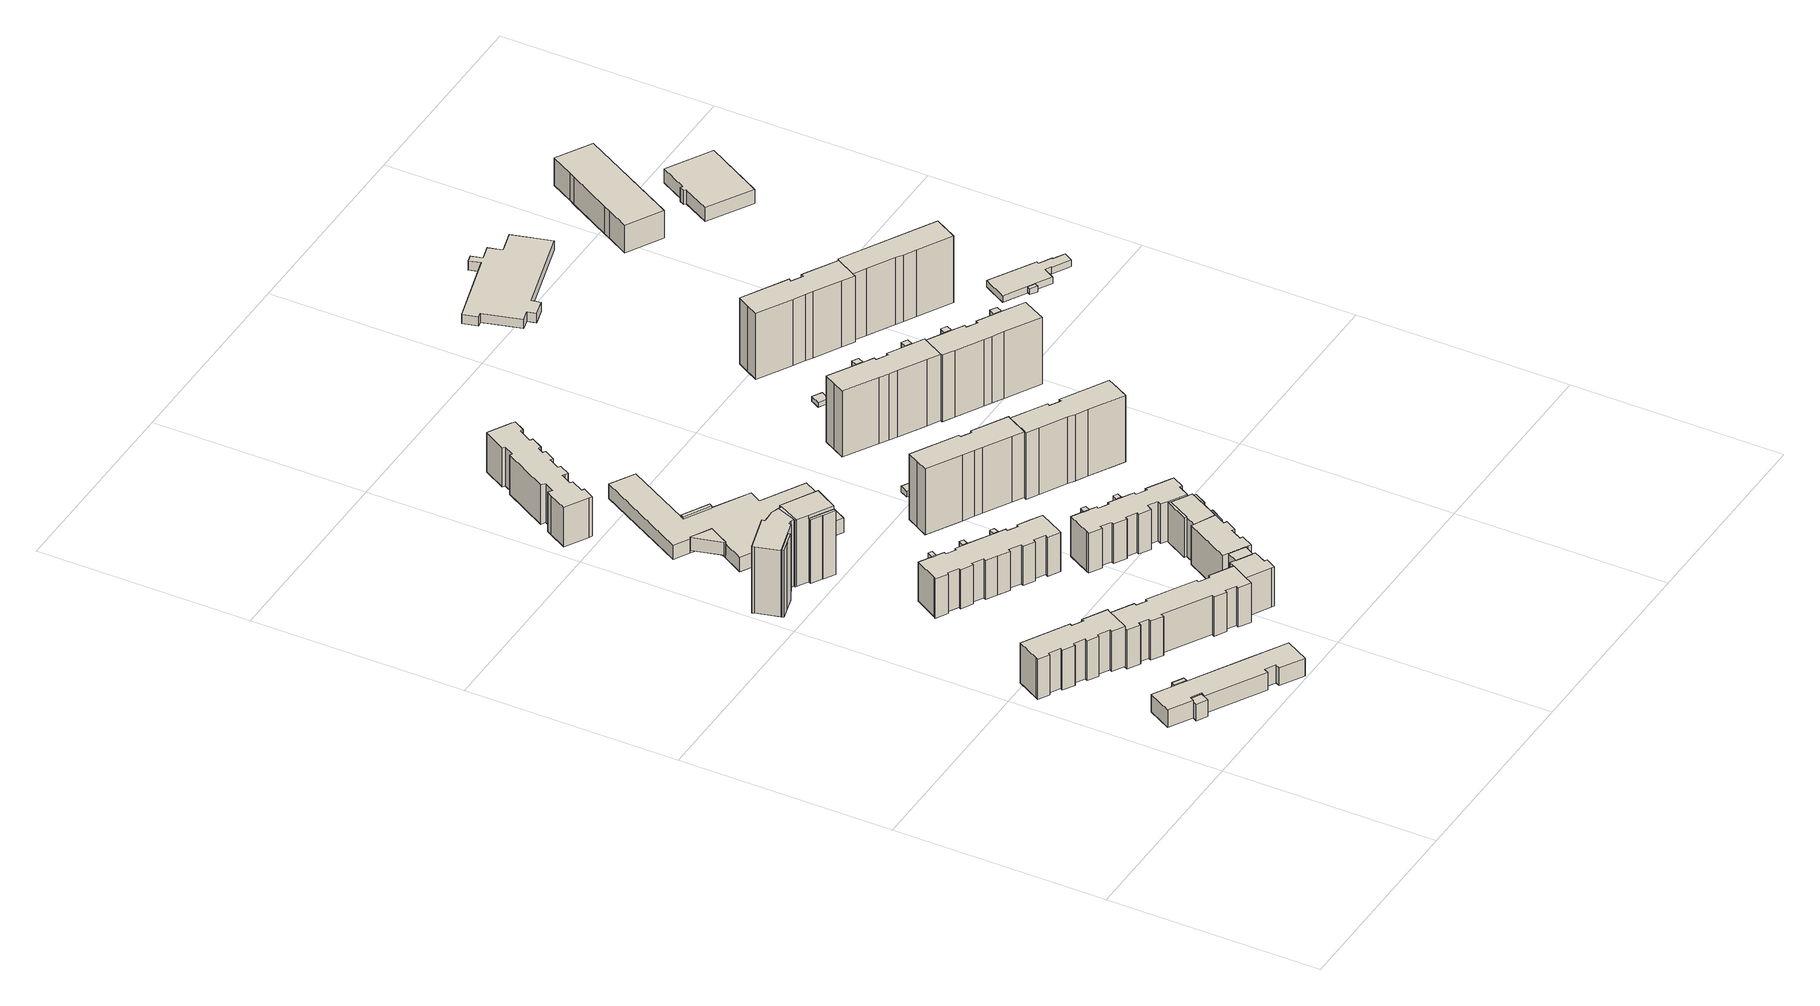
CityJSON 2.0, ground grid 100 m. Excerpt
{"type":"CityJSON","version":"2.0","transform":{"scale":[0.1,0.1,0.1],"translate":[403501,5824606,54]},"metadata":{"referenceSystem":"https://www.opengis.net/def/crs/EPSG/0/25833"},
"CityObjects":{
"building1":{"type":"Building","attributes":{"Gemeindeschluessel":"11000010","BezugspunktDach":"2200","function":"51009_1610","measuredHeight":8.51,"storeysAboveGround":0},"address":[{"country":"Germany","locality":"Berlin"}],"geometry":[{"type":"Solid","lod":"1","boundaries":[[[[0,1,2,3,4,5]],[[6,7,8,9,10,11]],[[6,11,5,4]],[[7,6,4,3]],[[8,7,3,2]],[[9,8,2,1]],[[10,9,1,0]],[[11,10,0,5]]]]}]},
"building2":{"type":"Building","attributes":{"Gemeindeschluessel":"11000010","BezugspunktDach":"2200","function":"51009_1610","measuredHeight":8.28,"storeysAboveGround":0},"address":[{"country":"Germany","locality":"Berlin"}],"geometry":[{"type":"Solid","lod":"1","boundaries":[[[[12,13,14,15]],[[16,17,18,19]],[[16,19,15,14]],[[17,16,14,13]],[[18,17,13,12]],[[19,18,12,15]]]]}]},
"building3":{"type":"Building","attributes":{"Gemeindeschluessel":"11000010","BezugspunktDach":"2200","function":"31001_1010","measuredHeight":20.49,"storeysAboveGround":6},"address":[{"country":"Germany","locality":"Berlin","thoroughfareNumber":"48, 50, 52","thoroughfareName":"Belziger Ring"}],"geometry":[{"type":"Solid","lod":"1","boundaries":[[[[20,21,22,23,24,25,26,27,28,29,30,31,32,33,34,35,36,37,38,39,40,41,42]],[[43,44,45,46,47,48,49,50,51,52,53,54,55,56,57,58,59,60,61,62,63,64,65]],[[43,65,42,41]],[[44,43,41,40]],[[45,44,40,39]],[[46,45,39,38]],[[47,46,38,37]],[[48,47,37,36]],[[49,48,36,35]],[[50,49,35,34]],[[51,50,34,33]],[[52,51,33,32]],[[53,52,32,31]],[[54,53,31,30]],[[55,54,30,29]],[[56,55,29,28]],[[57,56,28,27]],[[58,57,27,26]],[[59,58,26,25]],[[60,59,25,24]],[[61,60,24,23]],[[62,61,23,22]],[[63,62,22,21]],[[64,63,21,20]],[[65,64,20,42]]]]}]},
"building4":{"type":"Building","attributes":{"Gemeindeschluessel":"11000010","function":"31001_3065"},"address":[{"country":"Germany","locality":"Berlin","thoroughfareNumber":"55, 57","thoroughfareName":"Belziger Ring"}],"children":["building4-1","building4-2","building4-3"]},
"building4-1":{"type":"BuildingPart","attributes":{"BezugspunktDach":"2200","measuredHeight":9,"storeysAboveGround":3},"parents":["building4"],"geometry":[{"type":"MultiSurface","lod":"1","boundaries":[[[66,67,68,69,70,71,72,73,74,75,76,77,78,79,80,81]],[[82,83,84,85,86,87,88,89,90,91,92,9,8,7,6,93]],[[82,93,81,80]],[[83,82,80,79]],[[94,95,96,79,78]],[[84,83,97,98,99]],[[85,84,78,77]],[[100,101,77,76]],[[86,85,102,103]],[[87,86,76,75]],[[88,87,75,74]],[[89,88,74,73]],[[90,89,73,72]],[[91,90,72,71]],[[92,91,71,70]],[[9,92,70,69]],[[8,9,69,68]],[[7,8,68,67]],[[6,7,67,66]],[[93,6,66,81]],[[99,98,97,96,95,94]],[[103,102,101,100]]]}]},
"building4-2":{"type":"BuildingPart","attributes":{"BezugspunktDach":"2200","measuredHeight":2.96,"storeysAboveGround":3},"parents":["building4"],"geometry":[{"type":"Solid","lod":"1","boundaries":[[[[94,104,105,106,107,95]],[[19,18,17,108,98,97]],[[19,97,95,107]],[[18,19,107,106]],[[17,18,106,105]],[[108,17,105,104]],[[98,108,104,94]],[[98,94,95,97]]]]}]},
"building4-3":{"type":"BuildingPart","attributes":{"BezugspunktDach":"2200","measuredHeight":3.11,"storeysAboveGround":3},"parents":["building4"],"geometry":[{"type":"Solid","lod":"1","boundaries":[[[[100,109,110,101]],[[111,112,103,102]],[[111,102,101,110]],[[112,111,110,109]],[[103,112,109,100]],[[103,100,101,102]]]]}]},
"building5":{"type":"Building","attributes":{"Gemeindeschluessel":"11000010","BezugspunktDach":"2200","function":"31001_2000","measuredHeight":3.3,"storeysAboveGround":1},"address":[{"country":"Germany","locality":"Berlin","thoroughfareNumber":"57 (1)","thoroughfareName":"Belziger Ring"}],"geometry":[{"type":"Solid","lod":"1","boundaries":[[[[113,114,115,116]],[[117,118,119,120]],[[117,120,116,115]],[[118,117,115,114]],[[119,118,114,113]],[[120,119,113,116]]]]}]},
"building6":{"type":"Building","attributes":{"Gemeindeschluessel":"11000010","BezugspunktDach":"2200","function":"51009_1610","measuredHeight":3.19,"storeysAboveGround":0},"address":[{"country":"Germany","locality":"Berlin"}],"geometry":[{"type":"Solid","lod":"1","boundaries":[[[[109,121,122,110]],[[123,124,125,126]],[[123,126,110,122]],[[124,123,122,121]],[[125,124,121,109]],[[126,125,109,110]]]]}]},
"building7":{"type":"Building","attributes":{"Gemeindeschluessel":"11000010","BezugspunktDach":"2200","function":"31001_1010","measuredHeight":20.15,"storeysAboveGround":6},"address":[{"country":"Germany","locality":"Berlin","thoroughfareNumber":"54, 56, 58, 60","thoroughfareName":"Belziger Ring"}],"geometry":[{"type":"Solid","lod":"1","boundaries":[[[[127,128,129,130,131,132,133,134,135,136,137,138,139,140,141,142,143,144,145,146,147,148,149,150,151,152,153,154]],[[155,156,157,158,159,160,161,162,163,164,165,166,167,168,169,170,171,172,173,174,175,176,177,178,179,180,181,182]],[[155,182,154,153]],[[156,155,153,152]],[[157,156,152,151]],[[158,157,151,150]],[[159,158,150,149]],[[160,159,149,148]],[[161,160,148,147]],[[162,161,147,146]],[[163,162,146,145]],[[164,163,145,144]],[[165,164,144,143]],[[166,165,143,142]],[[167,166,142,141]],[[168,167,141,140]],[[169,168,140,139]],[[170,169,139,138]],[[171,170,138,137]],[[172,171,137,136]],[[173,172,136,135]],[[174,173,135,134]],[[175,174,134,133]],[[176,175,133,132]],[[177,176,132,131]],[[178,177,131,130]],[[179,178,130,129]],[[180,179,129,128]],[[181,180,128,127]],[[182,181,127,154]]]]}]},
"building8":{"type":"Building","attributes":{"Gemeindeschluessel":"11000010","function":"31001_1010"},"address":[{"country":"Germany","locality":"Berlin","thoroughfareNumber":"11, 9","thoroughfareName":"Belziger Ring"}],"children":["building8-1","building8-2","building8-3","building8-4","building8-5"]},
"building8-1":{"type":"BuildingPart","attributes":{"BezugspunktDach":"2200","measuredHeight":34.2,"storeysAboveGround":11},"parents":["building8"],"geometry":[{"type":"Solid","lod":"1","boundaries":[[[[183,184,185,186,187,188,189,190,191,192,193,194]],[[195,196,197,198,199,200,201,202,203,204,205,206]],[[195,206,194,193]],[[196,195,193,192]],[[197,196,192,191]],[[198,197,191,190]],[[200,199,189,188]],[[201,200,188,187]],[[202,201,187,186]],[[203,202,186,185]],[[205,204,184,183]],[[206,205,183,194]],[[199,198,190,189]],[[203,185,184,204]]]]}]},
"building8-2":{"type":"BuildingPart","attributes":{"BezugspunktDach":"2200","measuredHeight":34.23,"storeysAboveGround":11},"parents":["building8"],"geometry":[{"type":"MultiSurface","lod":"1","boundaries":[[[207,208,190,189,209]],[[199,198,210,211,212]],[[199,212,209,189]],[[189,199,189,190]],[[210,198,190,208]],[[212,211,207,209]],[[198,199,189,190]],[[213,211,210,208,207]]]}]},
"building8-3":{"type":"BuildingPart","attributes":{"BezugspunktDach":"2200","measuredHeight":34.23,"storeysAboveGround":11},"parents":["building8"],"geometry":[{"type":"MultiSurface","lod":"1","boundaries":[[[214,215,216,217,208,207]],[[210,218,219,220,221,211]],[[218,210,208,217]],[[219,218,217,216]],[[220,219,216,215]],[[222,223,224,215,214]],[[211,221,214,207]],[[207,208,210,211]],[[225,221,226,223,222]],[[220,224,223,226]]]}]},
"building8-4":{"type":"BuildingPart","attributes":{"BezugspunktDach":"2200","measuredHeight":34.35,"storeysAboveGround":11},"parents":["building8"],"geometry":[{"type":"Solid","lod":"1","boundaries":[[[[227,228,229,224,223,222,230]],[[221,226,220,231,232,233,234]],[[221,234,230,222]],[[231,220,224,229]],[[232,231,229,228]],[[233,232,228,227]],[[234,233,227,230]],[[226,221,222,223]],[[220,226,223,224]]]]}]},
"building8-5":{"type":"BuildingPart","attributes":{"BezugspunktDach":"2200","measuredHeight":34.2,"storeysAboveGround":11},"parents":["building8"],"geometry":[{"type":"Solid","lod":"1","boundaries":[[[[235,236,237,185,184]],[[203,238,239,240,204]],[[238,203,185,237]],[[239,238,237,236]],[[240,239,236,235]],[[204,240,235,184]],[[204,184,185,203]]]]}]},
"building9":{"type":"Building","attributes":{"Gemeindeschluessel":"11000010","BezugspunktDach":"2200","function":"51009_1610","measuredHeight":20.18,"storeysAboveGround":0},"address":[{"country":"Germany","locality":"Berlin"}],"geometry":[{"type":"Solid","lod":"1","boundaries":[[[[241,242,243,244]],[[245,246,247,248]],[[245,248,244,243]],[[246,245,243,242]],[[247,246,242,241]],[[248,247,241,244]]]]}]},
"building10":{"type":"Building","attributes":{"Gemeindeschluessel":"11000010","BezugspunktDach":"2200","function":"31001_1010","measuredHeight":20.18,"storeysAboveGround":6},"address":[{"country":"Germany","locality":"Berlin","thoroughfareNumber":"10, 12, 14, 8","thoroughfareName":"Belziger Ring"}],"geometry":[{"type":"Solid","lod":"1","boundaries":[[[[249,250,251,252,253,254,255,256,257,258,259,260,261,262,263,264,265,266,267,268,269,270,271,272,273,274,275,276,277,278,279,280,281,282,283,284,285,286,287]],[[288,289,290,291,292,293,294,295,296,297,298,299,300,301,302,303,304,305,306,307,308,309,310,311,312,313,314,315,316,317,318,319,320,321,322,323,324,325,326]],[[288,326,287,286]],[[289,288,286,285]],[[290,289,285,284]],[[291,290,284,283]],[[292,291,283,282]],[[293,292,282,281]],[[294,293,281,280]],[[295,294,280,279]],[[296,295,279,278]],[[297,296,278,277]],[[298,297,277,276]],[[299,298,276,275]],[[300,299,275,274]],[[301,300,274,273]],[[302,301,273,272]],[[303,302,272,271]],[[304,303,271,270]],[[305,304,270,269]],[[306,305,269,268]],[[307,306,268,267]],[[308,307,267,266]],[[309,308,266,265]],[[310,309,265,264]],[[311,310,264,263]],[[312,311,263,262]],[[313,312,262,261]],[[314,313,261,260]],[[315,314,260,259]],[[316,315,259,258]],[[317,316,258,257]],[[318,317,257,256]],[[319,318,256,255]],[[320,319,255,254]],[[321,320,254,253]],[[322,321,253,252]],[[323,322,252,251]],[[324,323,251,250]],[[325,324,250,249]],[[326,325,249,287]]]]}]},
"building11":{"type":"Building","attributes":{"Gemeindeschluessel":"11000010","BezugspunktDach":"2200","function":"51009_1610","measuredHeight":20.39,"storeysAboveGround":0},"address":[{"country":"Germany","locality":"Berlin"}],"geometry":[{"type":"Solid","lod":"1","boundaries":[[[[327,328,329,330]],[[331,332,297,296]],[[331,296,330,329]],[[332,331,329,328]],[[297,332,328,327]],[[296,297,327,330]]]]}]},
"building12":{"type":"Building","attributes":{"Gemeindeschluessel":"11000010","BezugspunktDach":"2200","function":"51009_1610","measuredHeight":6.72,"storeysAboveGround":0},"address":[{"country":"Germany","locality":"Berlin"}],"geometry":[{"type":"Solid","lod":"1","boundaries":[[[[333,334,335,336,337,338,339]],[[340,341,342,343,344,345,346]],[[340,346,339,338]],[[341,340,338,337]],[[342,341,337,336]],[[343,342,336,335]],[[344,343,335,334]],[[345,344,334,333]],[[346,345,333,339]]]]}]},
"building13":{"type":"Building","attributes":{"Gemeindeschluessel":"11000010","BezugspunktDach":"2200","function":"51009_1610","measuredHeight":20.35,"storeysAboveGround":0},"address":[{"country":"Germany","locality":"Berlin"}],"geometry":[{"type":"Solid","lod":"1","boundaries":[[[[347,348,349,350]],[[351,352,353,354]],[[351,354,350,349]],[[352,351,349,348]],[[353,352,348,347]],[[354,353,347,350]]]]}]},
"building14":{"type":"Building","attributes":{"Gemeindeschluessel":"11000010","BezugspunktDach":"2200","function":"51009_1610","measuredHeight":3.04,"storeysAboveGround":0},"address":[{"country":"Germany","locality":"Berlin"}],"geometry":[{"type":"Solid","lod":"1","boundaries":[[[[355,356,357,358,359]],[[360,361,362,363,364]],[[360,364,359,358]],[[361,360,358,357]],[[362,361,357,356]],[[363,362,356,355]],[[364,363,355,359]]]]}]},
"building15":{"type":"Building","attributes":{"Gemeindeschluessel":"11000010","BezugspunktDach":"2200","function":"51009_1610","measuredHeight":6.78,"storeysAboveGround":0},"address":[{"country":"Germany","locality":"Berlin"}],"geometry":[{"type":"Solid","lod":"1","boundaries":[[[[365,366,367,368]],[[369,370,371,372]],[[369,372,368,367]],[[370,369,367,366]],[[371,370,366,365]],[[372,371,365,368]]]]}]},
"building16":{"type":"Building","attributes":{"Gemeindeschluessel":"11000010","BezugspunktDach":"2200","function":"51009_1610","measuredHeight":1.32,"storeysAboveGround":0},"address":[{"country":"Germany","locality":"Berlin"}],"geometry":[{"type":"Solid","lod":"1","boundaries":[[[[373,374,375,376]],[[377,378,305,304]],[[377,304,376,375]],[[378,377,375,374]],[[305,378,374,373]],[[304,305,373,376]]]]}]},
"building17":{"type":"Building","attributes":{"Gemeindeschluessel":"11000010","BezugspunktDach":"2200","function":"31001_1010","measuredHeight":20.16,"storeysAboveGround":6},"address":[{"country":"Germany","locality":"Berlin","thoroughfareNumber":"37, 39, 41, 43","thoroughfareName":"Rabensteiner Straße"}],"geometry":[{"type":"Solid","lod":"1","boundaries":[[[[379,380,381,382,383,384,385,386,387,388,389,390,391,392,393,394,395,396,397,398,399,400,401,402,403,404,405,406,407,408,409,410,411,412]],[[413,414,415,416,417,418,419,420,421,422,423,424,425,426,427,428,429,430,431,432,433,434,435,436,437,438,439,440,441,442,443,444,445,446]],[[413,446,412,411]],[[414,413,411,410]],[[415,414,410,409]],[[416,415,409,408]],[[417,416,408,407]],[[418,417,407,406]],[[419,418,406,405]],[[420,419,405,404]],[[421,420,404,403]],[[422,421,403,402]],[[423,422,402,401]],[[424,423,401,400]],[[425,424,400,399]],[[426,425,399,398]],[[427,426,398,397]],[[428,427,397,396]],[[429,428,396,395]],[[430,429,395,394]],[[431,430,394,393]],[[432,431,393,392]],[[433,432,392,391]],[[434,433,391,390]],[[435,434,390,389]],[[436,435,389,388]],[[437,436,388,387]],[[438,437,387,386]],[[439,438,386,385]],[[440,439,385,384]],[[441,440,384,383]],[[442,441,383,382]],[[443,442,382,381]],[[444,443,381,380]],[[445,444,380,379]],[[446,445,379,412]]]]}]},
"building18":{"type":"Building","attributes":{"Gemeindeschluessel":"11000010","BezugspunktDach":"2200","function":"31001_2052","measuredHeight":7.29,"storeysAboveGround":1},"address":[{"country":"Germany","locality":"Berlin","thoroughfareNumber":"36","thoroughfareName":"Rabensteiner Straße"}],"geometry":[{"type":"Solid","lod":"1","boundaries":[[[[447,448,449,450,451,452,453,454,455,456,457,458,459,460,461,462]],[[463,464,465,466,467,468,469,470,471,472,473,474,475,476,477,478]],[[463,478,462,461]],[[464,463,461,460]],[[465,464,460,459]],[[466,465,459,458]],[[467,466,458,457]],[[468,467,457,456]],[[469,468,456,455]],[[470,469,455,454]],[[471,470,454,453]],[[472,471,453,452]],[[473,472,452,451]],[[474,473,451,450]],[[475,474,450,449]],[[476,475,449,448]],[[477,476,448,447]],[[478,477,447,462]]]]}]},
"building19":{"type":"Building","attributes":{"Gemeindeschluessel":"11000010","function":"31001_1010"},"address":[{"country":"Germany","locality":"Berlin","thoroughfareNumber":"62, 64, 66, 68","thoroughfareName":"Belziger Ring"}],"children":["building19-1","building19-2","building19-3","building19-4","building19-5","building19-6","building19-7"]},
"building19-1":{"type":"BuildingPart","attributes":{"BezugspunktDach":"2200","measuredHeight":20.1,"storeysAboveGround":6},"parents":["building19"],"geometry":[{"type":"MultiSurface","lod":"1","boundaries":[[[479,480,481,482,483,484,485,486,487,488,489,490,491,492,493,494]],[[495,496,497,498,499,500,501,502,503,504,505,506,507,508,509,510]],[[495,510,494,493]],[[496,495,493,492]],[[511,512,491,490]],[[499,498,490,489]],[[500,499,489,488]],[[501,500,488,487]],[[502,501,487,486]],[[503,502,486,485]],[[504,503,485,484]],[[505,504,484,483]],[[506,505,483,482]],[[507,506,482,481]],[[508,507,481,480]],[[513,514,508,480,479]],[[510,509,479,494]],[[496,492,491,497]],[[498,515,497,512,511]],[[516,509,508,514,513]]]}]},
"building19-2":{"type":"BuildingPart","attributes":{"BezugspunktDach":"2200","measuredHeight":20.11,"storeysAboveGround":6},"parents":["building19"],"geometry":[{"type":"MultiSurface","lod":"1","boundaries":[[[491,517,518,519,520,521,492]],[[522,523,524,525,526,497,496]],[[522,496,492,521]],[[524,523,520,519]],[[525,524,519,518]],[[527,528,518,517]],[[512,529,530,526,517,491]],[[521,520,523,522]],[[526,525,528,527]],[[497,530,529,512]],[[531,496,497,491,492]]]}]},
"building19-3":{"type":"BuildingPart","attributes":{"BezugspunktDach":"2200","measuredHeight":20.29,"storeysAboveGround":6},"parents":["building19"],"geometry":[{"type":"MultiSurface","lod":"1","boundaries":[[[532,533,534,535]],[[536,523,522,537]],[[536,537,535,534]],[[523,536,534,533]],[[521,520,533,532]],[[537,522,532,535]],[[522,523,520,521]]]}]},
"building19-4":{"type":"BuildingPart","attributes":{"BezugspunktDach":"2200","measuredHeight":19.64,"storeysAboveGround":6},"parents":["building19"],"geometry":[{"type":"Solid","lod":"1","boundaries":[[[[538,539,540,528,527]],[[525,541,542,543,526]],[[541,525,528,540]],[[542,541,540,539]],[[543,542,539,538]],[[526,543,538,527]],[[525,526,527,528]]]]}]},
"building19-5":{"type":"BuildingPart","attributes":{"BezugspunktDach":"2200","measuredHeight":20.03,"storeysAboveGround":6},"parents":["building19"],"geometry":[{"type":"MultiSurface","lod":"1","boundaries":[[[544,545,514,513,546]],[[509,508,507,547,548]],[[509,548,546,513]],[[507,508,514,545]],[[547,507,545,544]],[[509,513,514,508]],[[548,549,547,544,546,550]]]}]},
"building19-6":{"type":"BuildingPart","attributes":{"BezugspunktDach":"2200","measuredHeight":20.14,"storeysAboveGround":6},"parents":["building19"],"geometry":[{"type":"Solid","lod":"1","boundaries":[[[[551,552,553,554,555,556,557,558,142,141]],[[166,559,548,560,561,562,563,564,565,167]],[[166,167,141,142]],[[559,166,142,558]],[[548,559,558,557]],[[560,548,557,556],[548,547,544,546]],[[561,560,556,555]],[[562,561,555,554]],[[563,562,554,553]],[[564,563,553,552]],[[565,564,552,551]],[[167,565,551,141]],[[544,547,548,546]]]]}]},
"building19-7":{"type":"BuildingPart","attributes":{"BezugspunktDach":"2200","measuredHeight":19,"storeysAboveGround":6},"parents":["building19"],"geometry":[{"type":"MultiSurface","lod":"1","boundaries":[[[566,567,529,511]],[[530,568,569,498]],[[568,530,529,567]],[[569,568,567,566]],[[498,569,566,511]],[[498,511,512,497]],[[530,497,512,529]]]}]},
"building20":{"type":"Building","attributes":{"Gemeindeschluessel":"11000010","BezugspunktDach":"2200","function":"51009_1610","measuredHeight":19.72,"storeysAboveGround":0},"address":[{"country":"Germany","locality":"Berlin"}],"geometry":[{"type":"Solid","lod":"1","boundaries":[[[[570,571,572,573]],[[574,575,576,577]],[[574,577,573,572]],[[575,574,572,571]],[[576,575,571,570]],[[577,576,570,573]]]]}]},
"building21":{"type":"Building","attributes":{"Gemeindeschluessel":"11000010","BezugspunktDach":"2200","function":"31001_1010","measuredHeight":20.36,"storeysAboveGround":6},"address":[{"country":"Germany","locality":"Berlin","thoroughfareNumber":"2, 4, 6","thoroughfareName":"Belziger Ring"}],"geometry":[{"type":"Solid","lod":"1","boundaries":[[[[578,579,580,581,582,583,584,585,586,587,588,589,590,591,592,593,594,595,596,597,598,599,600,601,602,603,604,605,606,607,608,609,610,611]],[[612,613,614,615,616,617,618,619,620,621,622,623,624,625,626,627,628,629,630,631,632,633,634,635,636,637,638,639,640,641,642,643,644,645]],[[612,645,611,610]],[[613,612,610,609]],[[614,613,609,608]],[[615,614,608,607]],[[616,615,607,606]],[[617,616,606,605]],[[618,617,605,604]],[[619,618,604,603]],[[620,619,603,602]],[[621,620,602,601]],[[622,621,601,600]],[[623,622,600,599]],[[624,623,599,598]],[[625,624,598,597]],[[626,625,597,596]],[[627,626,596,595]],[[628,627,595,594]],[[629,628,594,593]],[[630,629,593,592]],[[631,630,592,591]],[[632,631,591,590]],[[633,632,590,589]],[[634,633,589,588]],[[635,634,588,587]],[[636,635,587,586]],[[637,636,586,585]],[[638,637,585,584]],[[639,638,584,583]],[[640,639,583,582]],[[641,640,582,581]],[[642,641,581,580]],[[643,642,580,579]],[[644,643,579,578]],[[645,644,578,611]]]]}]},
"building22":{"type":"Building","attributes":{"Gemeindeschluessel":"11000010","BezugspunktDach":"2200","function":"51009_1610","measuredHeight":19.85,"storeysAboveGround":0},"address":[{"country":"Germany","locality":"Berlin"}],"geometry":[{"type":"Solid","lod":"1","boundaries":[[[[646,647,648,649]],[[650,651,652,653]],[[650,653,649,648]],[[651,650,648,647]],[[652,651,647,646]],[[653,652,646,649]]]]}]},
"building23":{"type":"Building","attributes":{"Gemeindeschluessel":"11000010","BezugspunktDach":"2200","function":"31001_1010","measuredHeight":33.8,"storeysAboveGround":11},"address":[{"country":"Germany","locality":"Berlin","thoroughfareNumber":"5, 7","thoroughfareName":"Belziger Ring"}],"geometry":[{"type":"Solid","lod":"1","boundaries":[[[[654,655,656,657,658,659,660,661,662,663,664,665,666,667]],[[668,669,670,671,672,673,674,675,676,677,678,679,680,681]],[[668,681,667,666]],[[669,668,666,665]],[[670,669,665,664]],[[671,670,664,663]],[[672,671,663,662]],[[673,672,662,661]],[[674,673,661,660]],[[675,674,660,659]],[[676,675,659,658]],[[677,676,658,657]],[[678,677,657,656]],[[679,678,656,655]],[[680,679,655,654]],[[681,680,654,667]]]]}]},
"building24":{"type":"Building","attributes":{"Gemeindeschluessel":"11000010","BezugspunktDach":"2200","function":"31001_2523","measuredHeight":3.38,"storeysAboveGround":1},"address":[{"country":"Germany","locality":"Berlin","thoroughfareNumber":"5 (1)","thoroughfareName":"Belziger Ring"}],"geometry":[{"type":"Solid","lod":"1","boundaries":[[[[682,683,684,685]],[[686,687,688,689]],[[686,689,685,684]],[[687,686,684,683]],[[688,687,683,682]],[[689,688,682,685]]]]}]},
"building25":{"type":"Building","attributes":{"Gemeindeschluessel":"11000010","BezugspunktDach":"2200","function":"31001_1010","measuredHeight":34.2,"storeysAboveGround":11},"address":[{"country":"Germany","locality":"Berlin","thoroughfareNumber":"1, 3","thoroughfareName":"Belziger Ring"}],"geometry":[{"type":"Solid","lod":"1","boundaries":[[[[690,691,692,693,694,695,696,697,698,699,700,701,702,703]],[[704,705,706,707,708,709,710,711,712,713,714,715,716,717]],[[704,717,703,702]],[[705,704,702,701]],[[706,705,701,700]],[[707,706,700,699]],[[708,707,699,698]],[[709,708,698,697]],[[710,709,697,696]],[[711,710,696,695]],[[712,711,695,694]],[[713,712,694,693]],[[714,713,693,692]],[[715,714,692,691]],[[716,715,691,690]],[[717,716,690,703]]]]}]},
"building26":{"type":"Building","attributes":{"Gemeindeschluessel":"11000010","function":"31001_1010"},"address":[{"country":"Germany","locality":"Berlin","thoroughfareNumber":"38, 40","thoroughfareName":"Rabensteiner Straße"}],"children":["building26-1","building26-2","building26-3"]},
"building26-1":{"type":"BuildingPart","attributes":{"BezugspunktDach":"2200","measuredHeight":34.13,"storeysAboveGround":11},"parents":["building26"],"geometry":[{"type":"MultiSurface","lod":"1","boundaries":[[[718,719,720,721,722,723,724,725,726,727,728,729,730,731,732,733,734,735]],[[736,737,738,739,740,741,742,743,744,745,746,747,748,749,750,751,752,753]],[[736,753,735,734]],[[737,736,734,733]],[[738,737,733,732]],[[740,739,731,730]],[[741,740,730,729]],[[742,741,729,728]],[[743,742,728,727]],[[744,743,727,726]],[[746,745,725,724]],[[747,746,724,723]],[[748,747,723,722]],[[749,748,722,721]],[[750,749,721,720]],[[751,750,720,719]],[[752,751,719,718]],[[753,752,718,735]],[[739,738,732,731]],[[745,744,726,725,754]]]}]},
"building26-2":{"type":"BuildingPart","attributes":{"BezugspunktDach":"2200","measuredHeight":34.38,"storeysAboveGround":11},"parents":["building26"],"geometry":[{"type":"Solid","lod":"1","boundaries":[[[[755,756,757,758]],[[759,760,761,762]],[[759,762,758,757]],[[760,759,757,756]],[[761,760,756,755]],[[762,761,755,758],[745,744,726,725]],[[726,744,745,725]]]]}]},
"building26-3":{"type":"BuildingPart","attributes":{"BezugspunktDach":"2200","measuredHeight":34.52,"storeysAboveGround":11},"parents":["building26"],"geometry":[{"type":"MultiSurface","lod":"1","boundaries":[[[763,764,765,766]],[[767,768,769,770]],[[767,770,766,765]],[[768,767,765,764]],[[769,768,764,763]],[[732,731,763,766]],[[770,769,771,739,738,772]],[[772,738,739,771,731,732]]]}]},
"building27":{"type":"Building","attributes":{"Gemeindeschluessel":"11000010","BezugspunktDach":"2200","function":"31001_2523","measuredHeight":2.41,"storeysAboveGround":1},"address":[{"country":"Germany","locality":"Berlin","thoroughfareNumber":"38 (1)","thoroughfareName":"Rabensteiner Straße"}],"geometry":[{"type":"Solid","lod":"1","boundaries":[[[[773,774,775,776,777]],[[778,779,780,781,782]],[[778,782,777,776]],[[779,778,776,775]],[[780,779,775,774]],[[781,780,774,773]],[[782,781,773,777]]]]}]},
"building28":{"type":"Building","attributes":{"Gemeindeschluessel":"11000010","function":"31001_1010"},"address":[{"country":"Germany","locality":"Berlin","thoroughfareNumber":"42, 44","thoroughfareName":"Rabensteiner Straße"}],"children":["building28-1","building28-2","building28-3"]},
"building28-1":{"type":"BuildingPart","attributes":{"BezugspunktDach":"2200","measuredHeight":34.34,"storeysAboveGround":11},"parents":["building28"],"geometry":[{"type":"MultiSurface","lod":"1","boundaries":[[[783,784,785,786,787,788,789,790,791,792,793,794,795,796,797,798,799,800]],[[801,802,803,804,805,806,807,808,809,810,811,812,813,814,815,816,817,818]],[[801,818,800,799]],[[802,801,799,798]],[[803,802,798,797]],[[803,797,803,804]],[[805,804,796,795]],[[806,805,795,794]],[[807,806,794,793]],[[808,807,793,792]],[[809,808,792,791]],[[810,809,819,820]],[[811,810,790,789]],[[812,811,789,788]],[[813,812,788,787]],[[814,813,787,786]],[[815,814,786,785]],[[816,815,785,784]],[[817,816,784,783]],[[818,817,783,800]],[[804,803,797,796,821]],[[820,819,791,790]]]}]},
"building28-2":{"type":"BuildingPart","attributes":{"BezugspunktDach":"2200","measuredHeight":34.48,"storeysAboveGround":11},"parents":["building28"],"geometry":[{"type":"MultiSurface","lod":"1","boundaries":[[[822,823,824,825]],[[826,827,820,819]],[[826,819,825,824]],[[827,826,824,823]],[[820,827,823,822]],[[791,790,822,825]],[[828,819,820,829,790,791]]]}]},
"building28-3":{"type":"BuildingPart","attributes":{"BezugspunktDach":"2200","measuredHeight":34.55,"storeysAboveGround":11},"parents":["building28"],"geometry":[{"type":"MultiSurface","lod":"1","boundaries":[[[830,831,832,833]],[[834,835,804,803]],[[834,803,833,832]],[[835,834,832,831]],[[804,835,831,830]],[[797,796,830,833]],[[803,804,796,797]]]}]},
"building29":{"type":"Building","attributes":{"Gemeindeschluessel":"11000010","BezugspunktDach":"2200","function":"31001_1010","measuredHeight":34.01,"storeysAboveGround":11},"address":[{"country":"Germany","locality":"Berlin","thoroughfareNumber":"52, 54","thoroughfareName":"Rabensteiner Straße"}],"geometry":[{"type":"Solid","lod":"1","boundaries":[[[[836,837,838,839,840,841,842,843,844,845,846,847,848,849]],[[850,851,852,853,854,855,856,857,858,859,860,861,862,863]],[[850,863,849,848]],[[851,850,848,847]],[[852,851,847,846]],[[853,852,846,845]],[[854,853,845,844]],[[855,854,844,843]],[[856,855,843,842]],[[857,856,842,841]],[[858,857,841,840]],[[859,858,840,839]],[[860,859,839,838]],[[861,860,838,837]],[[862,861,837,836]],[[863,862,836,849]]]]}]},
"building30":{"type":"Building","attributes":{"Gemeindeschluessel":"11000010","BezugspunktDach":"2200","function":"31001_2052","measuredHeight":4.71,"storeysAboveGround":1},"address":[{"country":"Germany","locality":"Berlin","thoroughfareNumber":"33","thoroughfareName":"Havemannstraße"}],"geometry":[{"type":"Solid","lod":"1","boundaries":[[[[864,865,866,867,868,869,870,871,872,873,874,875,876,877,878,879,880]],[[881,882,883,884,885,886,887,888,889,890,891,892,893,894,895,896,897]],[[881,897,880,879]],[[882,881,879,878]],[[883,882,878,877]],[[884,883,877,876]],[[885,884,876,875]],[[886,885,875,874]],[[887,886,874,873]],[[888,887,873,872]],[[889,888,872,871]],[[890,889,871,870]],[[891,890,870,869]],[[892,891,869,868]],[[893,892,868,867]],[[894,893,867,866]],[[895,894,866,865]],[[896,895,865,864]],[[897,896,864,880]]]]}]},
"building31":{"type":"Building","attributes":{"Gemeindeschluessel":"11000010","BezugspunktDach":"2200","function":"31001_1010","measuredHeight":34.3,"storeysAboveGround":11},"address":[{"country":"Germany","locality":"Berlin","thoroughfareNumber":"48, 50","thoroughfareName":"Rabensteiner Straße"}],"geometry":[{"type":"Solid","lod":"1","boundaries":[[[[898,899,900,901,902,903,904,905,906,907]],[[856,908,909,910,911,912,913,914,915,857]],[[856,857,907,906]],[[908,856,906,905]],[[909,908,905,904]],[[910,909,904,903]],[[911,910,903,902]],[[912,911,902,901]],[[913,912,901,900]],[[914,913,900,899]],[[915,914,899,898]],[[857,915,898,907]]]]}]},
"building32":{"type":"Building","attributes":{"Gemeindeschluessel":"11000010","BezugspunktDach":"2200","function":"51009_1610","measuredHeight":2.88,"storeysAboveGround":0},"address":[{"country":"Germany","locality":"Berlin"}],"geometry":[{"type":"Solid","lod":"1","boundaries":[[[[916,917,918,919]],[[920,921,922,923]],[[920,923,919,918]],[[921,920,918,917]],[[922,921,917,916]],[[923,922,916,919]]]]}]},
"building33":{"type":"Building","attributes":{"Gemeindeschluessel":"11000010","BezugspunktDach":"2200","function":"31001_2010","measuredHeight":3.33,"storeysAboveGround":1},"address":[{"country":"Germany","locality":"Berlin","thoroughfareNumber":"46","thoroughfareName":"Rabensteiner Straße"}],"geometry":[{"type":"Solid","lod":"1","boundaries":[[[[924,925,926,927,928,929,930,931,932,933,934,935,936,937]],[[938,939,940,941,942,943,944,945,946,947,948,949,950,951]],[[938,951,937,936]],[[939,938,936,935]],[[940,939,935,934]],[[941,940,934,933]],[[942,941,933,932]],[[943,942,932,931]],[[944,943,931,930]],[[945,944,930,929]],[[946,945,929,928]],[[947,946,928,927]],[[948,947,927,926]],[[949,948,926,925]],[[950,949,925,924]],[[951,950,924,937]]]]}]},
"building34":{"type":"Building","attributes":{"name":"Kerschensteiner-Schule","Gemeindeschluessel":"11000010","BezugspunktDach":"2200","function":"31001_3021","measuredHeight":14.23,"storeysAboveGround":4},"address":[{"country":"Germany","locality":"Berlin","thoroughfareNumber":"2","thoroughfareName":"Golliner Straße"}],"geometry":[{"type":"Solid","lod":"1","boundaries":[[[[952,953,954,955,956,957,958,959]],[[960,961,962,963,964,965,966,967]],[[960,967,959,958]],[[961,960,958,957]],[[962,961,957,956]],[[963,962,956,955]],[[964,963,955,954]],[[965,964,954,953]],[[966,965,953,952]],[[967,966,952,959]]]]}]},
"building35":{"type":"Building","attributes":{"Gemeindeschluessel":"11000010","BezugspunktDach":"2200","function":"31001_3211","measuredHeight":7.16,"storeysAboveGround":1},"address":[{"country":"Germany","locality":"Berlin","thoroughfareNumber":"2 (1)","thoroughfareName":"Golliner Straße"}],"geometry":[{"type":"Solid","lod":"1","boundaries":[[[[968,969,970,971,972,973,974,975]],[[976,977,978,979,980,981,982,983]],[[976,983,975,974]],[[977,976,974,973]],[[978,977,973,972]],[[979,978,972,971]],[[980,979,971,970]],[[981,980,970,969]],[[982,981,969,968]],[[983,982,968,975]]]]}]},
"building36":{"type":"Building","attributes":{"Gemeindeschluessel":"11000010","BezugspunktDach":"2200","function":"31001_2000","measuredHeight":0.002,"storeysAboveGround":1},"address":[{"country":"Germany","locality":"Berlin","thoroughfareNumber":"2 (2)","thoroughfareName":"Golliner Straße"}]}
},
"vertices":[
[283,220,106],[295,240,106],[306,261,106],[258,288,106],[246,267,106],[235,247,106],[246,267,21],[258,288,21],[306,261,21],[295,240,21],[283,220,21],[235,247,21],
[368,365,98],[377,382,98],[326,411,98],[316,394,98],[326,411,22],[377,382,22],[368,365,22],[316,394,22],
[91,854,237],[98,865,237],[151,835,237],[144,824,237],[198,794,237],[204,806,237],[256,777,237],[250,765,237],[299,737,237],[306,748,237],[360,718,237],[353,707,237],[410,674,237],[417,686,237],[471,781,237],[477,792,237],[367,854,237],[362,843,237],[311,871,237],[317,882,237],[106,1000,237],[46,894,237],[40,883,237],[46,894,32],[106,1000,32],[317,882,32],[311,871,32],[362,843,32],[367,854,32],[477,792,32],[471,781,32],[417,686,32],[410,674,32],[353,707,32],[360,718,32],[306,748,32],[299,737,32],[250,765,32],[256,777,32],[204,806,32],[198,794,32],[144,824,32],[151,835,32],[98,865,32],[91,854,32],[40,883,32],
[246,267,112],[258,288,112],[306,261,112],[295,240,112],[559,89,112],[570,110,112],[619,83,112],[608,62,112],[717,0,112],[779,109,112],[672,170,112],[619,200,112],[412,318,112],[307,378,112],[200,438,112],[138,329,112],[200,438,21],[307,378,21],[412,318,21],[619,200,21],[672,170,21],[779,109,21],[717,0,21],[608,62,21],[619,83,21],[570,110,21],[559,89,21],[138,329,21],[412,318,52],[307,378,52],[307,378,33],[307,378,22],[412,318,22],[412,318,34],[672,170,53],[619,200,53],[619,200,22],[672,170,22],
[431,352,52],[377,382,52],[368,365,52],[316,394,52],[431,352,22],
[679,182,53],[625,212,53],[625,212,22],[679,182,22],
[625,212,49],[638,234,49],[587,263,49],[574,241,49],[587,263,23],[638,234,23],[625,212,23],[574,241,23],
[692,204,53],[638,234,53],[638,234,21],[692,204,21],[679,182,21],[625,212,21],
[460,630,228],[467,643,228],[510,618,228],[503,606,228],[557,575,228],[563,588,228],[778,466,228],[771,454,228],[825,424,228],[832,435,228],[879,408,228],[873,397,228],[928,365,228],[935,377,228],[949,402,228],[996,484,228],[890,544,228],[883,533,228],[833,561,228],[838,573,228],[625,694,228],[618,683,228],[571,710,228],[576,721,228],[471,781,228],[417,686,228],[410,674,228],[404,662,228],[410,674,27],[417,686,27],[471,781,27],[576,721,27],[571,710,27],[618,683,27],[625,694,27],[838,573,27],[833,561,27],[883,533,27],[890,544,27],[996,484,27],[949,402,27],[935,377,27],[928,365,27],[873,397,27],[879,408,27],[832,435,27],[825,424,27],[771,454,27],[778,466,27],[563,588,27],[557,575,27],[503,606,27],[510,618,27],[467,643,27],[460,630,27],[404,662,27],
[13,2192,366],[44,2083,366],[157,2115,366],[220,2132,366],[219,2142,366],[236,2143,366],[254,2139,366],[289,2230,366],[253,2242,366],[191,2238,366],[187,2253,366],[10,2203,366],[187,2253,24],[191,2238,24],[253,2242,24],[289,2230,24],[254,2139,24],[236,2143,24],[219,2142,24],[220,2132,24],[157,2115,24],[44,2083,24],[13,2192,24],[10,2203,24],
[255,2127,366],[306,2224,366],[250,2130,366],[306,2224,24],[255,2127,24],[250,2130,24],[255,2127,252],
[307,2097,366],[412,2037,366],[474,2145,366],[312,2235,366],[312,2235,24],[474,2145,24],[412,2037,24],[307,2097,24],[307,2097,352],[360,2067,352],[412,2037,352],[307,2097,245],[360,2067,24],
[351,2056,352],[353,2055,352],[405,2025,352],[300,2085,352],[405,2025,24],[353,2055,24],[351,2056,24],[300,2085,24],
[47,2072,366],[104,2088,366],[160,2103,366],[160,2103,24],[104,2088,24],[47,2072,24],
[460,1586,246],[474,1611,246],[456,1621,246],[443,1596,246],[456,1621,44],[474,1611,44],[460,1586,44],[443,1596,44],
[372,1480,242],[378,1490,242],[429,1461,242],[423,1450,242],[476,1420,242],[482,1431,242],[534,1402,242],[528,1391,242],[579,1362,242],[631,1332,242],[638,1343,242],[691,1313,242],[685,1301,242],[737,1271,242],[744,1283,242],[795,1254,242],[788,1242,242],[843,1211,242],[851,1223,242],[911,1331,242],[857,1362,242],[835,1374,242],[803,1392,242],[796,1383,242],[750,1409,242],[755,1420,242],[722,1438,242],[701,1450,242],[592,1512,242],[574,1522,242],[541,1540,242],[535,1531,242],[489,1557,242],[495,1566,242],[460,1586,242],[443,1596,242],[386,1628,242],[323,1521,242],[317,1511,242],[323,1521,41],[386,1628,41],[443,1596,41],[460,1586,41],[495,1566,41],[489,1557,41],[535,1531,41],[541,1540,41],[574,1522,41],[592,1512,41],[701,1450,41],[722,1438,41],[755,1420,41],[750,1409,41],[796,1383,41],[803,1392,41],[835,1374,41],[857,1362,41],[911,1331,41],[851,1223,41],[843,1211,41],[788,1242,41],[795,1254,41],[744,1283,41],[737,1271,41],[685,1301,41],[691,1313,41],[638,1343,41],[631,1332,41],[579,1362,41],[528,1391,41],[534,1402,41],[482,1431,41],[476,1420,41],[423,1450,41],[429,1461,41],[378,1490,41],[372,1480,41],[317,1511,41],
[592,1512,245],[605,1535,245],[586,1546,245],[574,1522,245],[586,1546,41],[605,1535,41],
[304,2491,89],[309,2488,89],[335,2535,89],[361,2580,89],[314,2606,89],[270,2632,89],[267,2627,89],[270,2632,22],[314,2606,22],[361,2580,22],[335,2535,22],[309,2488,22],[304,2491,22],[267,2627,22],
[722,1438,245],[734,1462,245],[713,1472,245],[701,1450,245],[713,1472,42],[734,1462,42],[722,1438,42],[701,1450,42],
[1099,384,59],[1108,379,59],[1127,415,59],[1106,427,59],[1086,391,59],[1106,427,28],[1127,415,28],[1108,379,28],[1099,384,28],[1086,391,28],
[500,2655,88],[507,2668,88],[385,2736,88],[378,2723,88],[385,2736,20],[507,2668,20],[500,2655,20],[378,2723,20],
[857,1362,54],[871,1385,54],[849,1397,54],[835,1374,54],[849,1397,41],[871,1385,41],
[167,3047,207],[180,3041,207],[212,3095,207],[199,3101,207],[233,3161,207],[220,3168,207],[249,3218,207],[262,3211,207],[274,3205,207],[303,3254,207],[290,3262,207],[319,3312,207],[332,3306,207],[362,3358,207],[349,3365,207],[366,3395,207],[379,3388,207],[411,3444,207],[397,3450,207],[436,3517,207],[449,3510,207],[480,3564,207],[467,3572,207],[360,3632,207],[299,3526,207],[311,3519,207],[283,3469,207],[270,3475,207],[150,3266,207],[171,3254,207],[143,3205,207],[122,3217,207],[107,3192,207],[60,3109,207],[107,3192,5],[122,3217,5],[143,3205,5],[171,3254,5],[150,3266,5],[270,3475,5],[283,3469,5],[311,3519,5],[299,3526,5],[360,3632,5],[467,3572,5],[480,3564,5],[449,3510,5],[436,3517,5],[397,3450,5],[411,3444,5],[379,3388,5],[366,3395,5],[349,3365,5],[362,3358,5],[332,3306,5],[319,3312,5],[290,3262,5],[303,3254,5],[274,3205,5],[262,3211,5],[249,3218,5],[220,3168,5],[233,3161,5],[199,3101,5],[212,3095,5],[180,3041,5],[167,3047,5],[60,3109,5],
[270,2632,78],[314,2606,78],[361,2580,78],[335,2535,78],[309,2488,78],[255,2392,78],[695,2145,78],[834,2394,78],[634,2506,78],[666,2562,78],[500,2655,78],[378,2723,78],[385,2736,78],[555,3040,78],[440,3105,78],[198,2672,78],[440,3105,5],[555,3040,5],[385,2736,5],[378,2723,5],[500,2655,5],[666,2562,5],[634,2506,5],[834,2394,5],[695,2145,5],[255,2392,5],[309,2488,5],[335,2535,5],[361,2580,5],[314,2606,5],[270,2632,5],[198,2672,5],
[1062,546,228],[1135,505,228],[1135,504,228],[1145,498,228],[1158,491,228],[1189,547,228],[1176,553,228],[1205,607,228],[1219,600,228],[1249,654,228],[1235,661,228],[1251,690,228],[1266,717,228],[1169,764,228],[1157,770,228],[1038,559,228],[1157,770,27],[1169,764,27],[1266,717,27],[1251,690,27],[1235,661,27],[1249,654,27],[1219,600,27],[1205,607,27],[1176,553,27],[1189,547,27],[1158,491,27],[1145,498,27],[1135,504,27],[1135,505,27],[1062,546,27],[1038,559,27],[1251,690,217],[1266,717,217],[1062,546,227],[1135,505,227],[1258,703,27],[1062,546,53],
[1317,811,228],[1349,869,228],[1325,881,228],[1257,920,228],[1196,812,228],[1196,812,27],[1257,920,27],[1325,881,27],[1349,869,27],[1317,811,27],[1317,811,218],[1349,869,218],[1288,758,217],[1288,758,27],[1169,764,86],
[1196,812,230],[1257,920,230],[1246,927,230],[1185,819,230],[1246,927,27],[1185,819,27],
[1332,803,218],[1364,860,218],[1350,868,218],[1350,868,27],[1364,860,27],[1332,803,27],
[1107,455,227],[1135,504,227],[1034,496,227],[1107,455,27],[1034,496,27],[1039,494,27],[1034,496,139],
[1059,341,228],[1071,335,228],[1099,384,228],[1086,391,228],[1106,427,228],[1118,449,228],[1034,496,228],[1010,510,228],[1010,510,27],[1118,449,27],[1106,427,27],[1086,391,27],[1099,384,27],[1071,335,27],[1059,341,27],
[1265,683,217],[1303,750,217],[1303,750,27],[1265,683,27],
[1041,1185,239],[1052,1206,239],[1031,1218,239],[1019,1197,239],[1031,1218,42],[1052,1206,42],[1041,1185,42],[1019,1197,42],
[955,1077,237],[962,1089,237],[1010,1062,237],[1004,1049,237],[1060,1018,237],[1066,1030,237],[1115,1001,237],[1109,990,237],[1163,960,237],[1169,971,237],[1181,989,237],[1226,963,237],[1216,944,237],[1246,927,237],[1325,881,237],[1354,932,237],[1367,926,237],[1397,982,237],[1385,989,237],[1278,1050,237],[1273,1040,237],[1225,1067,237],[1230,1077,237],[1176,1108,237],[1155,1120,237],[1120,1140,237],[1114,1131,237],[1067,1158,237],[1072,1167,237],[1041,1185,237],[1019,1197,237],[964,1228,237],[904,1122,237],[897,1109,237],[904,1122,33],[964,1228,33],[1019,1197,33],[1041,1185,33],[1072,1167,33],[1067,1158,33],[1114,1131,33],[1120,1140,33],[1155,1120,33],[1176,1108,33],[1230,1077,33],[1225,1067,33],[1273,1040,33],[1278,1050,33],[1385,989,33],[1397,982,33],[1367,926,33],[1354,932,33],[1325,881,33],[1246,927,33],[1216,944,33],[1226,963,33],[1181,989,33],[1169,971,33],[1163,960,33],[1109,990,33],[1115,1001,33],[1066,1030,33],[1060,1018,33],[1004,1049,33],[1010,1062,33],[962,1089,33],[955,1077,33],[897,1109,33],
[1176,1108,240],[1189,1131,240],[1168,1142,240],[1155,1120,240],[1168,1142,42],[1189,1131,42],[1176,1108,42],[1155,1120,42],
[961,1733,374],[1013,1704,374],[1047,1685,374],[1170,1615,374],[1222,1586,374],[1275,1680,374],[1282,1692,374],[1122,1783,374],[1115,1773,374],[1068,1800,374],[1073,1811,374],[864,1929,374],[834,1876,374],[803,1823,374],[834,1876,36],[864,1929,36],[1073,1811,36],[1068,1800,36],[1115,1773,36],[1122,1783,36],[1282,1692,36],[1275,1680,36],[1222,1586,36],[1170,1615,36],[1047,1685,36],[1013,1704,36],[961,1733,36],[803,1823,36],
[1073,1979,57],[1094,2015,57],[1024,2055,57],[1004,2018,57],[1024,2055,27],[1094,2015,27],[1073,1979,27],[1004,2018,27],
[1271,1542,377],[1392,1474,377],[1424,1456,377],[1478,1426,377],[1636,1337,377],[1666,1392,377],[1695,1444,377],[1483,1563,377],[1476,1550,377],[1425,1579,377],[1432,1591,377],[1275,1680,377],[1222,1586,377],[1215,1573,377],[1222,1586,35],[1275,1680,35],[1432,1591,35],[1425,1579,35],[1476,1550,35],[1483,1563,35],[1695,1444,35],[1666,1392,35],[1636,1337,35],[1478,1426,35],[1424,1456,35],[1392,1474,35],[1271,1542,35],[1215,1573,35],
[1276,2294,364],[1318,2269,364],[1354,2248,364],[1478,2178,364],[1535,2146,364],[1590,2243,364],[1597,2255,364],[1542,2285,364],[1514,2301,364],[1435,2345,364],[1430,2334,364],[1377,2363,364],[1383,2374,364],[1334,2402,364],[1304,2419,364],[1182,2489,364],[1153,2437,364],[1123,2384,364],[1153,2437,23],[1182,2489,23],[1304,2419,23],[1334,2402,23],[1383,2374,23],[1377,2363,23],[1430,2334,23],[1435,2345,23],[1514,2301,23],[1542,2285,23],[1597,2255,23],[1590,2243,23],[1535,2146,23],[1478,2178,23],[1354,2248,23],[1318,2269,23],[1276,2294,23],[1123,2384,23],[1542,2285,341],
[1542,2285,366],[1556,2311,366],[1528,2327,366],[1514,2301,366],[1528,2327,22],[1556,2311,22],[1542,2285,22],[1514,2301,22],
[1334,2402,367],[1347,2428,367],[1318,2444,367],[1304,2419,367],[1318,2444,22],[1347,2428,22],[1334,2402,22],[1304,2419,22],[1334,2402,237],[1304,2419,65],
[1428,2613,39],[1453,2655,39],[1409,2681,39],[1408,2678,39],[1386,2639,39],[1408,2678,14],[1409,2681,14],[1453,2655,14],[1428,2613,14],[1386,2639,14],
[1584,2106,367],[1708,2036,367],[1741,2018,367],[1793,1988,367],[1952,1898,367],[1982,1953,367],[2011,2007,367],[1908,2065,367],[1876,2082,367],[1802,2124,367],[1795,2112,367],[1745,2140,367],[1752,2152,367],[1696,2184,367],[1666,2200,367],[1590,2243,367],[1535,2146,367],[1530,2137,367],[1535,2146,24],[1590,2243,24],[1666,2200,24],[1696,2184,24],[1752,2152,24],[1745,2140,24],[1795,2112,24],[1802,2124,24],[1876,2082,24],[1908,2065,24],[2011,2007,24],[1982,1953,24],[1952,1898,24],[1793,1988,24],[1741,2018,24],[1708,2036,24],[1584,2106,24],[1530,2137,24],[1876,2082,25],[1908,2065,25],[1696,2184,62],
[1908,2065,370],[1922,2091,370],[1891,2109,370],[1876,2082,370],[1891,2109,25],[1922,2091,25],[1876,2082,104],[1908,2065,110],
[1696,2184,370],[1710,2210,370],[1682,2226,370],[1666,2200,370],[1682,2226,24],[1710,2210,24],
[1594,2867,350],[1647,2837,350],[1679,2819,350],[1799,2751,350],[1854,2719,350],[1861,2731,350],[1917,2829,350],[1757,2919,350],[1750,2906,350],[1698,2935,350],[1707,2947,350],[1498,3065,350],[1466,3010,350],[1435,2957,350],[1466,3010,10],[1498,3065,10],[1707,2947,10],[1698,2935,10],[1750,2906,10],[1757,2919,10],[1917,2829,10],[1861,2731,10],[1854,2719,10],[1799,2751,10],[1679,2819,10],[1647,2837,10],[1594,2867,10],[1435,2957,10],
[1214,4131,57],[1239,4138,57],[1288,3961,57],[1336,3974,57],[1347,3933,57],[1424,3954,57],[1415,3995,57],[1819,4106,57],[1768,4290,57],[1665,4262,57],[1656,4289,57],[1646,4327,57],[1577,4308,57],[1562,4361,57],[1531,4352,57],[1545,4299,57],[1195,4202,57],[1545,4299,10],[1531,4352,10],[1562,4361,10],[1577,4308,10],[1646,4327,10],[1656,4289,10],[1665,4262,10],[1768,4290,10],[1819,4106,10],[1415,3995,10],[1424,3954,10],[1347,3933,10],[1336,3974,10],[1288,3961,10],[1239,4138,10],[1214,4131,10],[1195,4202,10],
[1918,2699,353],[2041,2630,353],[2074,2611,353],[2129,2580,353],[2284,2492,353],[2313,2544,353],[2343,2598,353],[1921,2835,353],[1917,2829,353],[1861,2731,353],[1921,2835,10],[2343,2598,10],[2313,2544,10],[2284,2492,10],[2129,2580,10],[2074,2611,10],[2041,2630,10],[1918,2699,10],
[2511,2221,42],[2519,2238,42],[2487,2256,42],[2478,2240,42],[2487,2256,13],[2519,2238,13],[2511,2221,13],[2478,2240,13],
[2487,2256,43],[2519,2238,43],[2593,2196,43],[2624,2251,43],[2652,2234,43],[2649,2230,43],[2732,2184,43],[2758,2226,43],[2704,2255,43],[2707,2259,43],[2647,2292,43],[2653,2303,43],[2443,2424,43],[2382,2316,43],[2443,2424,10],[2653,2303,10],[2647,2292,10],[2707,2259,10],[2704,2255,10],[2758,2226,10],[2732,2184,10],[2649,2230,10],[2652,2234,10],[2624,2251,10],[2593,2196,10],[2519,2238,10],[2487,2256,10],[2382,2316,10],
[2106,3748,151],[2371,4223,151],[2208,4317,151],[2148,4210,151],[2131,4181,151],[2014,3975,151],[1998,3945,151],[1939,3842,151],[1998,3945,9],[2014,3975,9],[2131,4181,9],[2148,4210,9],[2208,4317,9],[2371,4223,9],[2106,3748,9],[1939,3842,9],
[2486,3531,85],[2642,3807,85],[2433,3926,85],[2363,3800,85],[2353,3806,85],[2341,3783,85],[2351,3777,85],[2281,3650,85],[2351,3777,13],[2341,3783,13],[2353,3806,13],[2363,3800,13],[2433,3926,13],[2642,3807,13],[2486,3531,13],[2281,3650,13]
]}
